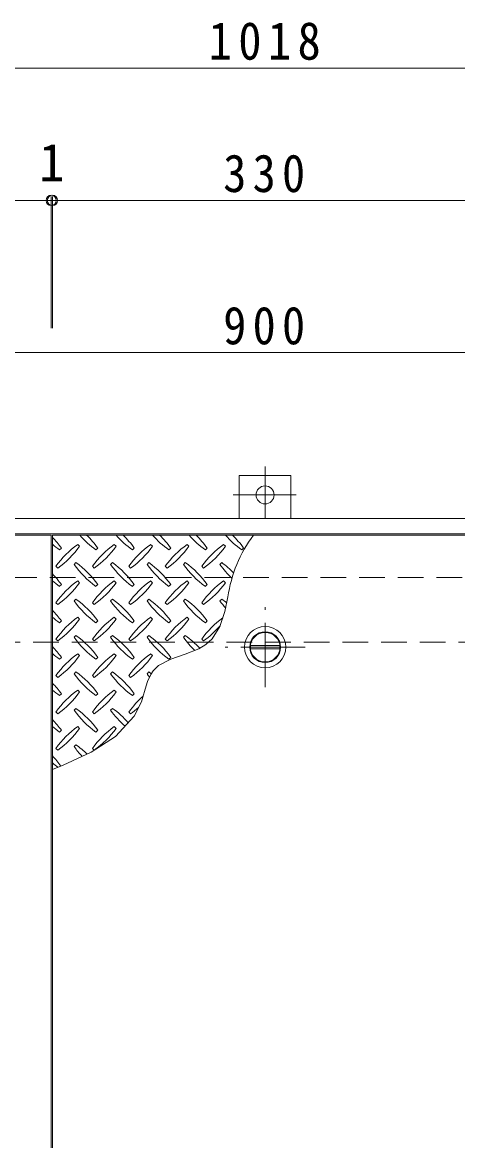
# Model space of a CAD drawing. Units: millimetres at full size, sheet at 1:10. Extents: x -2342 to 2730, y -1962 to 1919.
# Drawn here: x -1163 to -826, y 1050 to 1919 of the extents above; entities that cross this region are included whole.
import ezdxf
from ezdxf.enums import TextEntityAlignment as Align

# ---------------------------------------------------------------- set-up
doc = ezdxf.new("R2010")
doc.units = ezdxf.units.MM
doc.header["$LTSCALE"] = 10
doc.header["$PDMODE"] = 32
doc.header["$PDSIZE"] = 8
doc.linetypes.add('CHAIN1', pattern=[8, 5, -1, 1, -1])
doc.linetypes.add('DASHED2', pattern=[3, 2, -1])
for name, color, linetype, lineweight in [('0-1_躯体', 3, 'Continuous', 9), ('0-2_仕上', 3, 'Continuous', 9), ('0-3_建具', 4, 'Continuous', 9), ('0-9', 134, 'Continuous', 5), ('0-C', 2, 'Continuous', 9), ('0-E', 3, 'CHAIN1', 9), ('0-F', 7, 'Continuous', 9)]:
    doc.layers.add(name, color=color, linetype=linetype, lineweight=lineweight)
doc.styles.add('ＭＳ ゴシック', font='')
doc.styles.get('ＭＳ ゴシック').set_extended_font_data('MS Gothic')

msp = doc.modelspace()

# ---------------------------------------------------------------- linework, layer by layer
at = {"layer": '0-1_躯体'}
for p, q in [((-955.06, 1566.82), (-995.06, 1566.82)), ((-995.06, 1533.62), (-995.06, 1566.82)), ((-955.06, 1533.62), (-955.06, 1566.82))]:
    msp.add_line(p, q, dxfattribs=at)
at = {"layer": '0-1_躯体', "color": 2, "linetype": 'DASHED2'}
for p, q in [((-1472.06, 1487.62), (-478.06, 1487.62)), ((-1425.06, 1437.62), (-525.06, 1437.62))]:
    msp.add_line(p, q, dxfattribs=at)
at = {"layer": '0-1_躯体', "color": 2, "linetype": 'CHAIN1'}
for p, q in [((-975.01, 1402.62), (-975.01, 1464.62)), ((-944.01, 1433.62), (-1006.01, 1433.62))]:
    msp.add_line(p, q, dxfattribs=at)
at = {"layer": '0-2_仕上'}
msp.add_line((-1140.06, 1520.62), (-1140.06, 454.62), dxfattribs=at)
for points in [[(-1141.06, 454.62), (-1141.06, 1520.62), (-1471.06, 1520.62)], [(-810.06, 454.62), (-810.06, 1520.62), (-1140.06, 1520.62)]]:
    msp.add_lwpolyline(points, dxfattribs=at)
at = {"layer": '0-3_建具'}
for p, q in [((-466.06, 1533.62), (-1484.06, 1533.62)), ((-478.06, 1521.62), (-1472.06, 1521.62))]:
    msp.add_line(p, q, dxfattribs=at)
at = {"layer": '0-9'}
for p, q in [((-1119, 1511.98), (-1120.42, 1513.39)), ((-1090.72, 1511.98), (-1092.13, 1513.39)), ((-1062.43, 1511.98), (-1063.85, 1513.39)), ((-1034.15, 1511.98), (-1035.56, 1513.39)), ((-1005.86, 1511.98), (-1007.28, 1513.39)), ((-1134.56, 1509.15), (-1133.14, 1510.57)), ((-1106.27, 1509.15), (-1104.86, 1510.57)), ((-1077.99, 1509.15), (-1076.58, 1510.57)), ((-1049.7, 1509.15), (-1048.29, 1510.57)), ((-1021.42, 1509.15), (-1020.01, 1510.57)), ((-993.14, 1509.15), (-991.72, 1510.57)), ((-1137.39, 1496.42), (-1135.97, 1495.01)), ((-1121.83, 1499.25), (-1123.24, 1497.84)), ((-1109.1, 1496.42), (-1107.69, 1495.01)), ((-1093.55, 1499.25), (-1094.96, 1497.84)), ((-1080.82, 1496.42), (-1079.4, 1495.01)), ((-1065.26, 1499.25), (-1066.68, 1497.84)), ((-1052.53, 1496.42), (-1051.12, 1495.01)), ((-1036.98, 1499.25), (-1038.39, 1497.84)), ((-1024.25, 1496.42), (-1022.83, 1495.01)), ((-1008.69, 1499.25), (-1010.11, 1497.84)), ((-1119, 1483.7), (-1120.42, 1485.11)), ((-1090.72, 1483.7), (-1092.13, 1485.11)), ((-1062.43, 1483.7), (-1063.85, 1485.11)), ((-1034.15, 1483.7), (-1035.56, 1485.11)), ((-1005.86, 1483.7), (-1007.28, 1485.11)), ((-1134.56, 1480.87), (-1133.14, 1482.28)), ((-1106.27, 1480.87), (-1104.86, 1482.28)), ((-1077.99, 1480.87), (-1076.58, 1482.28)), ((-1049.7, 1480.87), (-1048.29, 1482.28)), ((-1021.42, 1480.87), (-1020.01, 1482.28)), ((-1137.39, 1468.14), (-1135.97, 1466.72)), ((-1121.83, 1470.97), (-1123.24, 1469.55)), ((-1109.1, 1468.14), (-1107.69, 1466.72)), ((-1093.55, 1470.97), (-1094.96, 1469.55)), ((-1080.82, 1468.14), (-1079.4, 1466.72)), ((-1065.26, 1470.97), (-1066.68, 1469.55)), ((-1052.53, 1468.14), (-1051.12, 1466.72)), ((-1036.98, 1470.97), (-1038.39, 1469.55)), ((-1024.25, 1468.14), (-1022.83, 1466.72)), ((-1008.69, 1470.97), (-1010.11, 1469.55)), ((-1134.56, 1452.58), (-1133.14, 1454)), ((-1119, 1455.41), (-1120.42, 1456.83)), ((-1106.27, 1452.58), (-1104.86, 1454)), ((-1090.72, 1455.41), (-1092.13, 1456.83)), ((-1077.99, 1452.58), (-1076.58, 1454)), ((-1062.43, 1455.41), (-1063.85, 1456.83)), ((-1049.7, 1452.58), (-1048.29, 1454)), ((-1034.15, 1455.41), (-1035.56, 1456.83)), ((-1021.42, 1452.58), (-1020.01, 1454)), ((-1121.83, 1442.68), (-1123.24, 1441.27)), ((-1093.55, 1442.68), (-1094.96, 1441.27)), ((-1065.26, 1442.68), (-1066.68, 1441.27)), ((-1036.98, 1442.68), (-1038.39, 1441.27)), ((-1137.39, 1439.85), (-1135.97, 1438.44)), ((-1109.1, 1439.85), (-1107.69, 1438.44)), ((-1080.82, 1439.85), (-1079.4, 1438.44)), ((-1052.53, 1439.85), (-1051.12, 1438.44)), ((-1024.25, 1439.85), (-1022.83, 1438.44)), ((-1134.56, 1424.3), (-1133.14, 1425.71)), ((-1119, 1427.13), (-1120.42, 1428.54)), ((-1106.27, 1424.3), (-1104.86, 1425.71)), ((-1090.72, 1427.13), (-1092.13, 1428.54)), ((-1077.99, 1424.3), (-1076.58, 1425.71)), ((-1062.43, 1427.13), (-1063.85, 1428.54)), ((-1049.7, 1424.3), (-1048.29, 1425.71)), ((-1137.39, 1411.57), (-1135.97, 1410.16)), ((-1121.83, 1414.4), (-1123.24, 1412.98)), ((-1109.1, 1411.57), (-1107.69, 1410.16)), ((-1093.55, 1414.4), (-1094.96, 1412.98)), ((-1080.82, 1411.57), (-1079.4, 1410.16)), ((-1065.26, 1414.4), (-1066.68, 1412.98)), ((-1119, 1398.84), (-1120.42, 1400.26)), ((-1090.72, 1398.84), (-1092.13, 1400.26)), ((-1134.56, 1396.01), (-1133.14, 1397.43)), ((-1106.27, 1396.01), (-1104.86, 1397.43)), ((-1077.99, 1396.01), (-1076.58, 1397.43)), ((-1137.39, 1383.29), (-1135.97, 1381.87)), ((-1121.83, 1386.11), (-1123.24, 1384.7)), ((-1109.1, 1383.29), (-1107.69, 1381.87)), ((-1093.55, 1386.11), (-1094.96, 1384.7)), ((-1080.82, 1383.29), (-1079.4, 1381.87)), ((-1134.56, 1367.73), (-1133.14, 1369.14)), ((-1119, 1370.56), (-1120.42, 1371.97)), ((-1106.27, 1367.73), (-1104.86, 1369.14)), ((-1090.72, 1370.56), (-1092.13, 1371.97)), ((-1137.39, 1355), (-1135.97, 1353.59)), ((-1121.83, 1357.83), (-1123.24, 1356.42)), ((-1109.1, 1355), (-1107.69, 1353.59))]:
    msp.add_line(p, q, dxfattribs=at)
msp.add_lwpolyline([(-1140.06, 1338.71), (-1131.78, 1342.04), (-1110.03, 1351.99), (-1091.07, 1364.16), (-1076.66, 1379.93), (-1071.09, 1391.29), (-1069.95, 1394.77), (-1068.18, 1400.91), (-1066.29, 1406.91), (-1063.84, 1412.38), (-1062, 1415.16), (-1057.72, 1419.28), (-1048.12, 1424.38), (-1037.15, 1428.27), (-1026.47, 1432.46), (-1021.07, 1435.62), (-1016.23, 1440), (-1010.14, 1449.62), (-1006.2, 1461.21), (-1003.85, 1472.64)], dxfattribs=at)
for centre, radius, start, end in [((-1064.2, 1568.19), 72.5, 221.00789, 234.5273), ((-1163.9, 1468.49), 72.5, 35.47272, 45.97511), ((-1035.92, 1568.19), 72.5, 221.00789, 234.5273), ((-1135.62, 1468.49), 72.5, 35.47272, 45.97511), ((-1007.63, 1568.19), 72.5, 221.00789, 234.5273), ((-1107.33, 1468.49), 72.5, 35.47272, 45.97511), ((-979.35, 1568.19), 72.5, 221.00789, 234.5273), ((-1079.05, 1468.49), 72.5, 35.47272, 45.97511), ((-951.06, 1568.19), 72.5, 221.00789, 234.5273), ((-902.65, 1458.87), 102.13, 142.79805, 172.25462), ((-1050.77, 1468.49), 72.5, 35.47272, 45.97511), ((-1192.19, 1468.49), 72.5, 35.47272, 44.0249), ((-1092.48, 1568.19), 72.5, 228.99213, 234.5273), ((-1078.34, 1454.35), 72.5, 125.47272, 144.5273), ((-1178.04, 1554.05), 72.5, 305.47256, 324.5273), ((-1050.06, 1454.35), 72.5, 125.47272, 144.5273), ((-1149.76, 1554.05), 72.5, 305.47256, 324.5273), ((-1021.77, 1454.35), 72.5, 125.47272, 144.5273), ((-1121.48, 1554.05), 72.5, 305.47256, 324.5273), ((-993.49, 1454.35), 72.5, 125.47272, 144.5273), ((-1093.19, 1554.05), 72.5, 305.47256, 324.5273), ((-965.21, 1454.35), 72.5, 125.47272, 144.5273), ((-1064.91, 1554.05), 72.5, 305.47256, 324.5273), ((-1064.2, 1539.91), 72.5, 215.47258, 234.5273), ((-1163.9, 1440.21), 72.5, 35.47272, 54.5273), ((-1035.92, 1539.91), 72.5, 215.47258, 234.5273), ((-1135.62, 1440.21), 72.5, 35.47272, 54.5273), ((-1007.63, 1539.91), 72.5, 215.47258, 234.5273), ((-1107.33, 1440.21), 72.5, 35.47272, 54.5273), ((-979.35, 1539.91), 72.5, 215.47258, 234.5273), ((-1079.05, 1440.21), 72.5, 35.47272, 54.5273), ((-951.06, 1539.91), 72.5, 215.47258, 226.69856), ((-1050.77, 1440.21), 72.5, 44.94598, 54.5273), ((-1192.19, 1440.21), 72.5, 35.47272, 44.0249), ((-1092.48, 1539.91), 72.5, 228.99213, 234.5273), ((-1078.34, 1426.07), 72.5, 125.47272, 144.5273), ((-1050.06, 1426.07), 72.5, 125.47272, 144.5273), ((-1021.77, 1426.07), 72.5, 125.47272, 144.5273), ((-993.49, 1426.07), 72.5, 125.47272, 144.5273), ((-965.21, 1426.07), 72.5, 125.47272, 144.5273), ((-1178.04, 1525.77), 72.5, 305.47256, 324.5273), ((-1149.76, 1525.77), 72.5, 305.47256, 324.5273), ((-1121.48, 1525.77), 72.5, 305.47256, 324.5273), ((-1093.19, 1525.77), 72.5, 305.47256, 324.5273), ((-1064.91, 1525.77), 72.5, 305.47256, 324.5273), ((-1064.2, 1511.63), 72.5, 215.47258, 234.5273), ((-1163.9, 1411.92), 72.5, 35.47272, 54.5273), ((-1035.92, 1511.63), 72.5, 215.47258, 234.5273), ((-1135.62, 1411.92), 72.5, 35.47272, 54.5273), ((-1007.63, 1511.63), 72.5, 215.47258, 234.5273), ((-1107.33, 1411.92), 72.5, 35.47272, 54.5273), ((-979.35, 1511.63), 72.5, 215.47258, 234.5273), ((-1079.05, 1411.92), 72.5, 35.47272, 54.5273), ((-951.06, 1511.63), 72.5, 215.47258, 221.1628), ((-1050.77, 1411.92), 72.5, 50.65677, 54.5273), ((-1192.19, 1411.92), 72.5, 35.47272, 44.0249), ((-1092.48, 1511.63), 72.5, 228.99213, 234.5273), ((-1078.34, 1397.78), 72.5, 125.47272, 144.5273), ((-1178.04, 1497.48), 72.5, 305.47256, 324.5273), ((-1050.06, 1397.78), 72.5, 125.47272, 144.5273), ((-1149.76, 1497.48), 72.5, 305.47256, 324.52728), ((-1021.77, 1397.78), 72.5, 125.47272, 144.5273), ((-1121.48, 1497.48), 72.5, 305.47256, 324.52728), ((-993.49, 1397.78), 72.5, 125.47272, 144.5273), ((-1093.19, 1497.48), 72.5, 305.47256, 324.52728), ((-965.21, 1397.78), 72.5, 126.00705, 144.5273), ((-1064.91, 1497.48), 72.5, 305.47256, 319.2924), ((-1163.9, 1383.64), 72.5, 35.47272, 54.5273), ((-1135.62, 1383.64), 72.5, 35.47272, 54.5273), ((-1107.33, 1383.64), 72.5, 35.47272, 54.5273), ((-1079.05, 1383.64), 72.5, 42.74814, 54.5273), ((-1192.19, 1383.64), 72.5, 35.47272, 44.0249), ((-1064.2, 1483.34), 72.5, 215.47258, 234.5273), ((-1035.92, 1483.34), 72.5, 215.47258, 234.5273), ((-1007.63, 1483.34), 72.5, 215.47258, 234.5273), ((-979.35, 1483.34), 72.5, 215.47258, 225.99713), ((-1092.48, 1483.34), 72.5, 228.99213, 234.5273), ((-1078.34, 1369.5), 72.5, 125.47272, 144.5273), ((-1178.04, 1469.2), 72.5, 305.47256, 324.5273), ((-1050.06, 1369.5), 72.5, 125.47272, 144.5273), ((-1149.76, 1469.2), 72.5, 305.47256, 324.5273), ((-1021.77, 1369.5), 72.5, 125.47272, 144.5273), ((-1121.48, 1469.2), 72.5, 305.47256, 324.5273), ((-1064.2, 1455.06), 72.5, 215.47258, 234.5273), ((-1163.9, 1355.36), 72.5, 35.47272, 54.5273), ((-1035.92, 1455.06), 72.5, 215.47258, 234.5273), ((-1135.62, 1355.36), 72.5, 35.47272, 54.5273), ((-1007.63, 1455.06), 72.5, 215.47258, 218.03572), ((-1107.33, 1355.36), 72.5, 52.70831, 54.5273), ((-1192.19, 1355.36), 72.5, 35.47272, 44.0249), ((-1092.48, 1455.06), 72.5, 228.99213, 234.5273), ((-1078.34, 1341.21), 72.5, 125.47272, 144.5273), ((-1178.04, 1440.92), 72.5, 305.47256, 324.5273), ((-1050.06, 1341.21), 72.5, 125.47272, 144.5273), ((-1149.76, 1440.92), 72.5, 305.47256, 324.5273), ((-1021.77, 1341.21), 72.5, 131.38763, 144.5273), ((-1064.2, 1426.77), 72.5, 215.47258, 234.5273), ((-1163.9, 1327.07), 72.5, 35.47272, 54.5273), ((-1035.92, 1426.77), 72.5, 215.47258, 228.77962), ((-1135.62, 1327.07), 72.5, 41.35275, 54.5273), ((-1121.48, 1440.92), 72.5, 305.47256, 311.59831), ((-1192.19, 1327.07), 72.5, 35.47272, 44.0249), ((-1092.48, 1426.77), 72.5, 228.99213, 234.5273), ((-1078.34, 1312.93), 72.5, 125.47272, 144.5273), ((-1178.04, 1412.63), 72.5, 305.47256, 324.5273), ((-1050.06, 1312.93), 72.5, 125.47272, 144.5273), ((-1149.76, 1412.63), 72.5, 305.47256, 324.5273), ((-1064.2, 1398.49), 72.5, 215.47258, 223.25978), ((-1163.9, 1298.79), 72.5, 45.57452, 54.5273), ((-1192.19, 1298.79), 72.5, 35.94795, 44.0249), ((-1092.48, 1398.49), 72.5, 228.99213, 233.25279)]:
    msp.add_arc(centre, radius, start, end, dxfattribs=at)
at = {"layer": '0-C', "color": 4}
for p, q in [((-986.44, 1434.87), (-963.57, 1434.87)), ((-986.44, 1432.37), (-963.57, 1432.37))]:
    msp.add_line(p, q, dxfattribs=at)
at = {"layer": '0-C'}
for radius in [16, 12, 11.75]:
    msp.add_circle((-975.01, 1433.62), radius, dxfattribs=at)
at = {"layer": '0-C', "color": 4}
msp.add_circle((-975.01, 1433.62), 11.5, dxfattribs=at)
at = {"layer": '0-E'}
for p, q in [((-975.06, 1573.98), (-975.06, 1533.62)), ((-999.9, 1551.82), (-951.01, 1551.82))]:
    msp.add_line(p, q, dxfattribs=at)
at = {"layer": '0-E', "linetype": 'Continuous'}
msp.add_circle((-975.06, 1551.82), 7, dxfattribs=at)
at = {"layer": '0-F'}
for p, q in [((-1484.06, 1883.34), (-466.06, 1883.34)), ((-1471.06, 1780.54), (-1141.06, 1780.54)), ((-1141.06, 1783.54), (-1141.06, 1681.35)), ((-1141.06, 1780.54), (-1140.06, 1780.54)), ((-1140.06, 1783.54), (-1140.06, 1681.35)), ((-1140.06, 1780.54), (-810.06, 1780.54)), ((-1425.06, 1662.34), (-525.06, 1662.34))]:
    msp.add_line(p, q, dxfattribs=at)
for p in [(-1141.06, 1780.54), (-1140.06, 1780.54)]:
    msp.add_point(p, dxfattribs=at)

# ---------------------------------------------------------------- texts
at = {"layer": '0-F', "color": 2, "style": 'ＭＳ ゴシック'}
msp.add_text('1', height=29.33, dxfattribs=at).set_placement((-1150.56, 1786.54), align=Align.BOTTOM_LEFT)
at = {"layer": '0-F', "color": 2, "char_height": 29.33, "attachment_point": 7, "style": 'ＭＳ ゴシック'}
for s, insert in [('\\T1.28;\\W0.9;1018', (-1018.81, 1889.34)), ('\\T1.27;\\W0.9;330', (-1007.56, 1786.54)), ('\\T1.27;\\W0.9;900', (-1007.56, 1668.34))]:
    msp.add_mtext(s, dxfattribs=dict(at, insert=insert))

doc.saveas('drawing.dxf')
